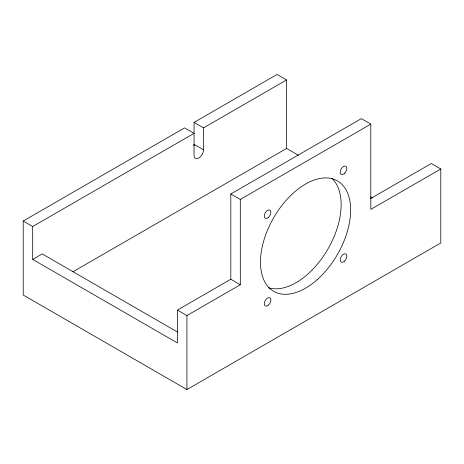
<?xml version="1.0" encoding="UTF-8"?>
<svg xmlns="http://www.w3.org/2000/svg" width="464" height="464" viewBox="0 0 464 464"><rect width="100%" height="100%" fill="white"/><g stroke="black" fill="none" stroke-linecap="round" stroke-linejoin="round"><path stroke-width="0.7" d="M286.572 79.941L277.083 74.46L194.074 122.386L194.039 155.289A6.711 3.874 -60 0 0 198.783 158.027A6.711 3.874 -60 0 0 203.528 149.808L203.568 127.867L286.572 79.941L286.572 148.439L72.889 271.805M23.2 221.038L184.585 127.867L194.074 133.348L32.689 226.519L23.2 221.038L23.2 295.017L186.917 389.54L440.8 242.962L440.8 168.983L431.311 163.508L370.69 198.505M32.689 226.519L32.689 259.399L42.183 253.918L177.521 332.056M32.689 259.399L177.428 342.96L177.428 310.085L230.811 279.258L230.811 193.987L361.311 118.639L370.806 124.12L370.806 209.397L440.8 168.983M230.811 193.987L240.306 199.462L370.806 124.12M177.428 310.085L186.917 315.561L240.306 284.739L240.306 199.462M286.572 148.439L298.48 155.312M370.533 196.91L372.412 197.995M194.074 122.386L203.568 127.867M203.528 149.808L194.039 144.327A6.711 3.874 -60 0 1 193.877 145.841M230.811 279.258L240.306 284.739M186.917 315.561L186.917 389.54M331.83 178.292A63.754 36.807 -60 0 1 327.944 249.035A63.754 36.807 -60 0 1 268.621 287.773M317.225 279.653A63.754 36.807 -60 0 0 337.432 180.896A63.754 36.807 -60 0 0 262.009 247.776A63.754 36.807 -60 0 0 317.225 279.653M268.453 217.401A4.698 2.714 -60 0 0 269.938 210.122A4.698 2.714 -60 0 0 264.381 215.052A4.698 2.714 -60 0 0 268.453 217.401M344.381 173.565A4.698 2.714 -60 0 0 345.866 166.286A4.698 2.714 -60 0 0 340.309 171.216A4.698 2.714 -60 0 0 344.381 173.565M344.381 261.238A4.698 2.714 -60 0 0 345.866 253.959A4.698 2.714 -60 0 0 340.309 258.889A4.698 2.714 -60 0 0 344.381 261.238M268.453 305.074A4.698 2.714 -60 0 0 269.938 297.795A4.698 2.714 -60 0 0 264.381 302.725A4.698 2.714 -60 0 0 268.453 305.074"/></g></svg>
